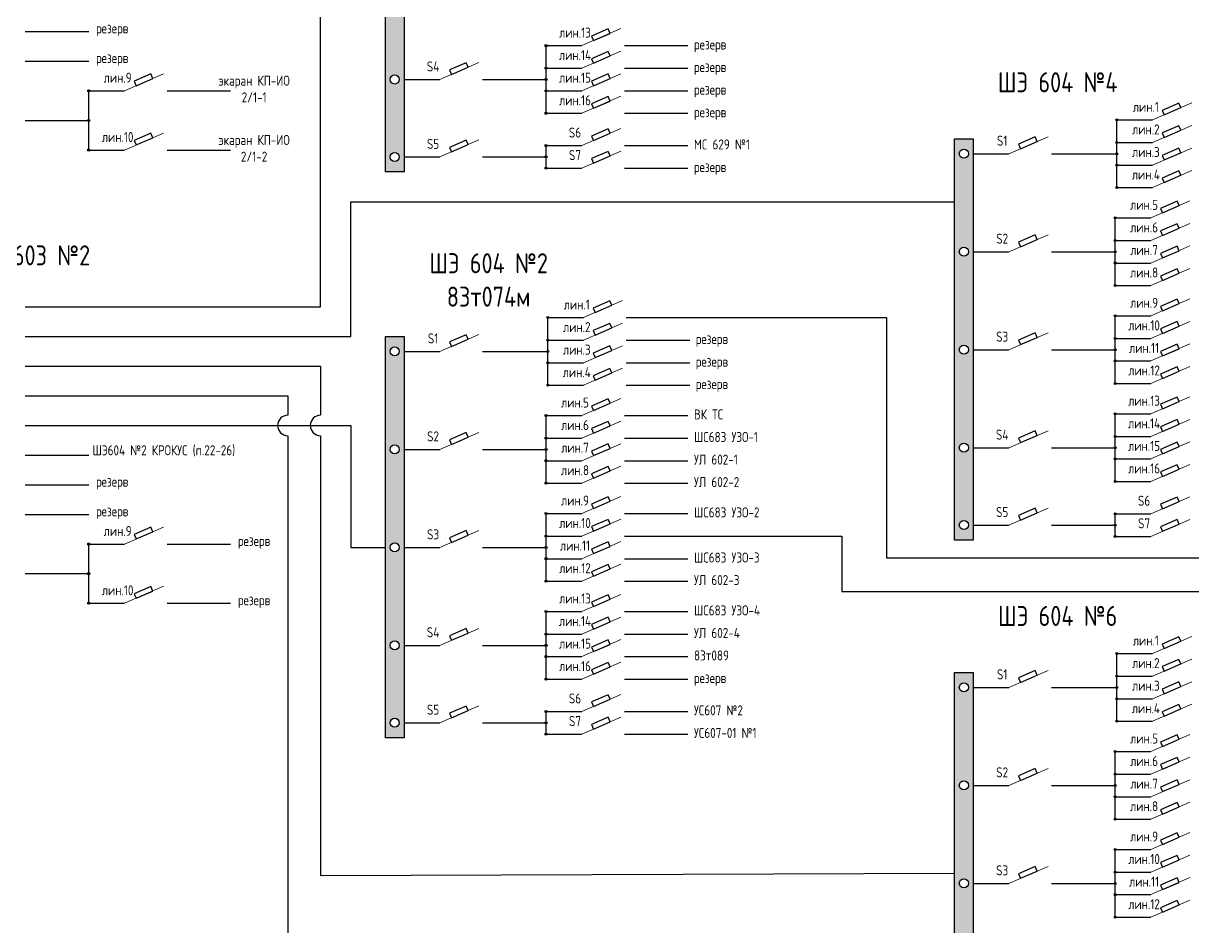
# Model space of a CAD drawing. Header units: millimetres. Extents: x 469 to 670, y 569 to 789.
# Drawn here: x 538.3 to 596.6, y 645.1 to 690.2 of the extents above; entities that cross this region are included whole.
import ezdxf

# ---------------------------------------------------------------- set-up
doc = ezdxf.new("R2010")
doc.units = ezdxf.units.MM
doc.header["$LTSCALE"] = 0.1

msp = doc.modelspace()

# ---------------------------------------------------------------- hatches: boundary and pattern name
h = msp.add_hatch(color=256)
h.paths.add_polyline_path([(556.379, 682.744), (557.31, 682.744), (557.31, 702.763), (556.379, 702.763)])
h.paths.add_polyline_path([(556.618, 692.241, -1), (557.071, 692.241, -1)], flags=16)
h.paths.add_polyline_path([(557.071, 687.352, -1), (556.618, 687.352, -1)], flags=16)
h.paths.add_polyline_path([(556.618, 697.129, -1), (557.071, 697.129, -1)], flags=16)
h.paths.add_polyline_path([(557.071, 683.489, -1), (556.618, 683.489, -1)], flags=16)
h.paths.add_polyline_path([(556.618, 702.018, -1), (557.071, 702.018, -1)], flags=16)
h = msp.add_hatch(color=256)
h.paths.add_polyline_path([(564.439, 689.04), (564.389, 689.04), (564.389, 688.99, 0.414214)], flags=17)
h.paths.add_polyline_path([(564.338, 689.04, 0.414214), (564.389, 688.99), (564.389, 689.04), (564.439, 689.04, 1)])
h = msp.add_hatch(color=256)
h.paths.add_polyline_path([(564.439, 687.915), (564.389, 687.915), (564.389, 687.864, 0.414214)], flags=17)
h.paths.add_polyline_path([(564.338, 687.915, 0.414214), (564.389, 687.864), (564.389, 687.915), (564.439, 687.915, 1)])
h = msp.add_hatch(color=256)
h.paths.add_polyline_path([(564.439, 687.352), (564.389, 687.352), (564.389, 687.302, 0.414214)], flags=17)
h.paths.add_polyline_path([(564.338, 687.352, 0.414214), (564.389, 687.302), (564.389, 687.352), (564.439, 687.352, 1)])
h = msp.add_hatch(color=256)
h.paths.add_polyline_path([(541.627, 686.79), (541.577, 686.79), (541.577, 686.739, 0.414214)], flags=17)
h.paths.add_polyline_path([(541.526, 686.79, 0.414214), (541.577, 686.739), (541.577, 686.79), (541.627, 686.79, 1)])
h = msp.add_hatch(color=256)
h.paths.add_polyline_path([(564.439, 686.789), (564.389, 686.789), (564.389, 686.739, 0.414214)], flags=17)
h.paths.add_polyline_path([(564.338, 686.789, 0.414214), (564.389, 686.739), (564.389, 686.789), (564.439, 686.789, 1)])
h = msp.add_hatch(color=256)
h.paths.add_polyline_path([(541.627, 685.311), (541.577, 685.311), (541.577, 685.26, 0.414214)], flags=17)
h.paths.add_polyline_path([(541.526, 685.311, 0.414214), (541.577, 685.26), (541.577, 685.311), (541.627, 685.311, 1)])
h = msp.add_hatch(color=256)
h.paths.add_polyline_path([(564.439, 685.664), (564.389, 685.664), (564.389, 685.613, 0.414214)], flags=17)
h.paths.add_polyline_path([(564.338, 685.664, 0.414214), (564.389, 685.613), (564.389, 685.664), (564.439, 685.664, 1)])
h = msp.add_hatch(color=256)
h.paths.add_polyline_path([(592.914, 685.335), (592.863, 685.335), (592.863, 685.285, 0.414214)], flags=17)
h.paths.add_polyline_path([(592.813, 685.335, 0.414214), (592.863, 685.285), (592.863, 685.335), (592.914, 685.335, 1)])
h = msp.add_hatch(color=256)
h.paths.add_polyline_path([(585.696, 684.392), (584.765, 684.392), (584.765, 664.372), (585.696, 664.372)])
h.paths.add_polyline_path([(585.004, 673.869, -1), (585.457, 673.869, -1)], flags=16)
h.paths.add_polyline_path([(585.457, 668.98, -1), (585.004, 668.98, -1)], flags=16)
h.paths.add_polyline_path([(585.004, 678.758, -1), (585.457, 678.758, -1)], flags=16)
h.paths.add_polyline_path([(585.457, 665.118, -1), (585.004, 665.118, -1)], flags=16)
h.paths.add_polyline_path([(585.004, 683.646, -1), (585.457, 683.646, -1)], flags=16)
h = msp.add_hatch(color=256)
h.paths.add_polyline_path([(592.914, 684.209), (592.863, 684.209), (592.863, 684.159, 0.414214)], flags=17)
h.paths.add_polyline_path([(592.813, 684.209, 0.414214), (592.863, 684.159), (592.863, 684.209), (592.914, 684.209, 1)])
h = msp.add_hatch(color=256)
h.paths.add_polyline_path([(541.627, 683.832), (541.577, 683.832), (541.577, 683.782, 0.414214)], flags=17)
h.paths.add_polyline_path([(541.526, 683.832, 0.414214), (541.577, 683.782), (541.577, 683.832), (541.627, 683.832, 1)])
h = msp.add_hatch(color=256)
h.paths.add_polyline_path([(564.439, 684.052), (564.389, 684.052), (564.389, 684.002, 0.414214)], flags=17)
h.paths.add_polyline_path([(564.338, 684.052, 0.414214), (564.389, 684.002), (564.389, 684.052), (564.439, 684.052, 1)])
h = msp.add_hatch(color=256)
h.paths.add_polyline_path([(564.439, 683.489), (564.389, 683.489), (564.389, 683.439, 0.414214)], flags=17)
h.paths.add_polyline_path([(564.338, 683.489, 0.414214), (564.389, 683.439), (564.389, 683.489), (564.439, 683.489, 1)])
h = msp.add_hatch(color=256)
h.paths.add_polyline_path([(592.914, 683.646), (592.863, 683.646), (592.863, 683.596, 0.414214)], flags=17)
h.paths.add_polyline_path([(592.813, 683.646, 0.414214), (592.863, 683.596), (592.863, 683.646), (592.914, 683.646, 1)])
h = msp.add_hatch(color=256)
h.paths.add_polyline_path([(564.439, 682.927), (564.389, 682.927), (564.389, 682.876, 0.414214)], flags=17)
h.paths.add_polyline_path([(564.338, 682.927, 0.414214), (564.389, 682.876), (564.389, 682.927), (564.439, 682.927, 1)])
h = msp.add_hatch(color=256)
h.paths.add_polyline_path([(592.914, 683.084), (592.863, 683.084), (592.863, 683.033, 0.414214)], flags=17)
h.paths.add_polyline_path([(592.813, 683.084, 0.414214), (592.863, 683.033), (592.863, 683.084), (592.914, 683.084, 1)])
h = msp.add_hatch(color=256)
h.paths.add_polyline_path([(592.914, 681.958), (592.863, 681.958), (592.863, 681.908, 0.414214)], flags=17)
h.paths.add_polyline_path([(592.813, 681.958, 0.414214), (592.863, 681.908), (592.863, 681.958), (592.914, 681.958, 1)])
h = msp.add_hatch(color=256)
h.paths.add_polyline_path([(592.825, 680.446), (592.775, 680.446), (592.775, 680.396, 0.414214)], flags=17)
h.paths.add_polyline_path([(592.724, 680.446, 0.414214), (592.775, 680.396), (592.775, 680.446), (592.825, 680.446, 1)])
h = msp.add_hatch(color=256)
h.paths.add_polyline_path([(592.825, 679.321), (592.775, 679.321), (592.775, 679.27, 0.414214)], flags=17)
h.paths.add_polyline_path([(592.724, 679.321, 0.414214), (592.775, 679.27), (592.775, 679.321), (592.825, 679.321, 1)])
h = msp.add_hatch(color=256)
h.paths.add_polyline_path([(592.825, 678.758), (592.775, 678.758), (592.775, 678.707, 0.414214)], flags=17)
h.paths.add_polyline_path([(592.724, 678.758, 0.414214), (592.775, 678.707), (592.775, 678.758), (592.825, 678.758, 1)])
h = msp.add_hatch(color=256)
h.paths.add_polyline_path([(592.825, 678.195), (592.775, 678.195), (592.775, 678.145, 0.414214)], flags=17)
h.paths.add_polyline_path([(592.724, 678.195, 0.414214), (592.775, 678.145), (592.775, 678.195), (592.825, 678.195, 1)])
h = msp.add_hatch(color=256)
h.paths.add_polyline_path([(592.825, 677.069), (592.775, 677.069), (592.775, 677.019, 0.414214)], flags=17)
h.paths.add_polyline_path([(592.724, 677.069, 0.414214), (592.775, 677.019), (592.775, 677.069), (592.825, 677.069, 1)])
h = msp.add_hatch(color=256)
h.paths.add_polyline_path([(564.528, 675.471), (564.477, 675.471), (564.477, 675.42, 0.414214)], flags=17)
h.paths.add_polyline_path([(564.427, 675.471, 0.414214), (564.477, 675.42), (564.477, 675.471), (564.528, 675.471, 1)])
h = msp.add_hatch(color=256)
h.paths.add_polyline_path([(592.825, 675.557), (592.775, 675.557), (592.775, 675.507, 0.414214)], flags=17)
h.paths.add_polyline_path([(592.724, 675.557, 0.414214), (592.775, 675.507), (592.775, 675.557), (592.825, 675.557, 1)])
h = msp.add_hatch(color=256)
h.paths.add_polyline_path([(556.379, 654.508), (557.31, 654.508), (557.31, 674.528), (556.379, 674.528)])
h.paths.add_polyline_path([(556.618, 664.005, -1), (557.071, 664.005, -1)], flags=16)
h.paths.add_polyline_path([(557.071, 659.116, -1), (556.618, 659.116, -1)], flags=16)
h.paths.add_polyline_path([(556.618, 668.894, -1), (557.071, 668.894, -1)], flags=16)
h.paths.add_polyline_path([(557.071, 655.254, -1), (556.618, 655.254, -1)], flags=16)
h.paths.add_polyline_path([(556.618, 673.782, -1), (557.071, 673.782, -1)], flags=16)
h = msp.add_hatch(color=256)
h.paths.add_polyline_path([(564.528, 674.345), (564.477, 674.345), (564.477, 674.295, 0.414214)], flags=17)
h.paths.add_polyline_path([(564.427, 674.345, 0.414214), (564.477, 674.295), (564.477, 674.345), (564.528, 674.345, 1)])
h = msp.add_hatch(color=256)
h.paths.add_polyline_path([(592.825, 674.432), (592.775, 674.432), (592.775, 674.382, 0.414214)], flags=17)
h.paths.add_polyline_path([(592.724, 674.432, 0.414214), (592.775, 674.382), (592.775, 674.432), (592.825, 674.432, 1)])
h = msp.add_hatch(color=256)
h.paths.add_polyline_path([(564.528, 673.782), (564.477, 673.782), (564.477, 673.732, 0.414214)], flags=17)
h.paths.add_polyline_path([(564.427, 673.782, 0.414214), (564.477, 673.732), (564.477, 673.782), (564.528, 673.782, 1)])
h = msp.add_hatch(color=256)
h.paths.add_polyline_path([(592.825, 673.869), (592.775, 673.869), (592.775, 673.819, 0.414214)], flags=17)
h.paths.add_polyline_path([(592.724, 673.869, 0.414214), (592.775, 673.819), (592.775, 673.869), (592.825, 673.869, 1)])
h = msp.add_hatch(color=256)
h.paths.add_polyline_path([(564.528, 673.22), (564.477, 673.22), (564.477, 673.169, 0.414214)], flags=17)
h.paths.add_polyline_path([(564.427, 673.22, 0.414214), (564.477, 673.169), (564.477, 673.22), (564.528, 673.22, 1)])
h = msp.add_hatch(color=256)
h.paths.add_polyline_path([(592.825, 673.306), (592.775, 673.306), (592.775, 673.256, 0.414214)], flags=17)
h.paths.add_polyline_path([(592.724, 673.306, 0.414214), (592.775, 673.256), (592.775, 673.306), (592.825, 673.306, 1)])
h = msp.add_hatch(color=256)
h.paths.add_polyline_path([(564.528, 672.094), (564.477, 672.094), (564.477, 672.044, 0.414214)], flags=17)
h.paths.add_polyline_path([(564.427, 672.094, 0.414214), (564.477, 672.044), (564.477, 672.094), (564.528, 672.094, 1)])
h = msp.add_hatch(color=256)
h.paths.add_polyline_path([(592.825, 672.181), (592.775, 672.181), (592.775, 672.13, 0.414214)], flags=17)
h.paths.add_polyline_path([(592.724, 672.181, 0.414214), (592.775, 672.13), (592.775, 672.181), (592.825, 672.181, 1)])
h = msp.add_hatch(color=256)
h.paths.add_polyline_path([(592.825, 670.669), (592.775, 670.669), (592.775, 670.618, 0.414214)], flags=17)
h.paths.add_polyline_path([(592.724, 670.669, 0.414214), (592.775, 670.618), (592.775, 670.669), (592.825, 670.669, 1)])
h = msp.add_hatch(color=256)
h.paths.add_polyline_path([(564.439, 670.582), (564.389, 670.582), (564.389, 670.532, 0.414214)], flags=17)
h.paths.add_polyline_path([(564.338, 670.582, 0.414214), (564.389, 670.532), (564.389, 670.582), (564.439, 670.582, 1)])
h = msp.add_hatch(color=256)
h.paths.add_polyline_path([(592.825, 669.543), (592.775, 669.543), (592.775, 669.493, 0.414214)], flags=17)
h.paths.add_polyline_path([(592.724, 669.543, 0.414214), (592.775, 669.493), (592.775, 669.543), (592.825, 669.543, 1)])
h = msp.add_hatch(color=256)
h.paths.add_polyline_path([(564.439, 669.456), (564.389, 669.456), (564.389, 669.406, 0.414214)], flags=17)
h.paths.add_polyline_path([(564.338, 669.456, 0.414214), (564.389, 669.406), (564.389, 669.456), (564.439, 669.456, 1)])
h = msp.add_hatch(color=256)
h.paths.add_polyline_path([(592.825, 668.98), (592.775, 668.98), (592.775, 668.93, 0.414214)], flags=17)
h.paths.add_polyline_path([(592.724, 668.98, 0.414214), (592.775, 668.93), (592.775, 668.98), (592.825, 668.98, 1)])
h = msp.add_hatch(color=256)
h.paths.add_polyline_path([(564.439, 668.894), (564.389, 668.894), (564.389, 668.843, 0.414214)], flags=17)
h.paths.add_polyline_path([(564.338, 668.894, 0.414214), (564.389, 668.843), (564.389, 668.894), (564.439, 668.894, 1)])
h = msp.add_hatch(color=256)
h.paths.add_polyline_path([(564.439, 668.331), (564.389, 668.331), (564.389, 668.281, 0.414214)], flags=17)
h.paths.add_polyline_path([(564.338, 668.331, 0.414214), (564.389, 668.281), (564.389, 668.331), (564.439, 668.331, 1)])
h = msp.add_hatch(color=256)
h.paths.add_polyline_path([(592.825, 668.417), (592.775, 668.417), (592.775, 668.367, 0.414214)], flags=17)
h.paths.add_polyline_path([(592.724, 668.417, 0.414214), (592.775, 668.367), (592.775, 668.417), (592.825, 668.417, 1)])
h = msp.add_hatch(color=256)
h.paths.add_polyline_path([(564.439, 667.205), (564.389, 667.205), (564.389, 667.155, 0.414214)], flags=17)
h.paths.add_polyline_path([(564.338, 667.205, 0.414214), (564.389, 667.155), (564.389, 667.205), (564.439, 667.205, 1)])
h = msp.add_hatch(color=256)
h.paths.add_polyline_path([(592.825, 667.292), (592.775, 667.292), (592.775, 667.242, 0.414214)], flags=17)
h.paths.add_polyline_path([(592.724, 667.292, 0.414214), (592.775, 667.242), (592.775, 667.292), (592.825, 667.292, 1)])
h = msp.add_hatch(color=256)
h.paths.add_polyline_path([(564.439, 665.693), (564.389, 665.693), (564.389, 665.643, 0.414214)], flags=17)
h.paths.add_polyline_path([(564.338, 665.693, 0.414214), (564.389, 665.643), (564.389, 665.693), (564.439, 665.693, 1)])
h = msp.add_hatch(color=256)
h.paths.add_polyline_path([(592.825, 665.681), (592.775, 665.681), (592.775, 665.63, 0.414214)], flags=17)
h.paths.add_polyline_path([(592.724, 665.681, 0.414214), (592.775, 665.63), (592.775, 665.681), (592.825, 665.681, 1)])
h = msp.add_hatch(color=256)
h.paths.add_polyline_path([(592.825, 665.118), (592.775, 665.118), (592.775, 665.067, 0.414214)], flags=17)
h.paths.add_polyline_path([(592.724, 665.118, 0.414214), (592.775, 665.067), (592.775, 665.118), (592.825, 665.118, 1)])
h = msp.add_hatch(color=256)
h.paths.add_polyline_path([(564.439, 664.568), (564.389, 664.568), (564.389, 664.517, 0.414214)], flags=17)
h.paths.add_polyline_path([(564.338, 664.568, 0.414214), (564.389, 664.517), (564.389, 664.568), (564.439, 664.568, 1)])
h = msp.add_hatch(color=256)
h.paths.add_polyline_path([(592.825, 664.555), (592.775, 664.555), (592.775, 664.505, 0.414214)], flags=17)
h.paths.add_polyline_path([(592.724, 664.555, 0.414214), (592.775, 664.505), (592.775, 664.555), (592.825, 664.555, 1)])
h = msp.add_hatch(color=256)
h.paths.add_polyline_path([(541.627, 664.173), (541.577, 664.173), (541.577, 664.123, 0.414214)], flags=17)
h.paths.add_polyline_path([(541.526, 664.173, 0.414214), (541.577, 664.123), (541.577, 664.173), (541.627, 664.173, 1)])
h = msp.add_hatch(color=256)
h.paths.add_polyline_path([(564.439, 664.005), (564.389, 664.005), (564.389, 663.955, 0.414214)], flags=17)
h.paths.add_polyline_path([(564.338, 664.005, 0.414214), (564.389, 663.955), (564.389, 664.005), (564.439, 664.005, 1)])
h = msp.add_hatch(color=256)
h.paths.add_polyline_path([(564.439, 663.442), (564.389, 663.442), (564.389, 663.392, 0.414214)], flags=17)
h.paths.add_polyline_path([(564.338, 663.442, 0.414214), (564.389, 663.392), (564.389, 663.442), (564.439, 663.442, 1)])
h = msp.add_hatch(color=256)
h.paths.add_polyline_path([(541.627, 662.694), (541.577, 662.694), (541.577, 662.644, 0.414214)], flags=17)
h.paths.add_polyline_path([(541.526, 662.694, 0.414214), (541.577, 662.644), (541.577, 662.694), (541.627, 662.694, 1)])
h = msp.add_hatch(color=256)
h.paths.add_polyline_path([(564.439, 662.316), (564.389, 662.316), (564.389, 662.266, 0.414214)], flags=17)
h.paths.add_polyline_path([(564.338, 662.316, 0.414214), (564.389, 662.266), (564.389, 662.316), (564.439, 662.316, 1)])
h = msp.add_hatch(color=256)
h.paths.add_polyline_path([(541.627, 661.216), (541.577, 661.216), (541.577, 661.165, 0.414214)], flags=17)
h.paths.add_polyline_path([(541.526, 661.216, 0.414214), (541.577, 661.165), (541.577, 661.216), (541.627, 661.216, 1)])
h = msp.add_hatch(color=256)
h.paths.add_polyline_path([(564.439, 660.805), (564.389, 660.805), (564.389, 660.754, 0.414214)], flags=17)
h.paths.add_polyline_path([(564.338, 660.805, 0.414214), (564.389, 660.754), (564.389, 660.805), (564.439, 660.805, 1)])
h = msp.add_hatch(color=256)
h.paths.add_polyline_path([(564.439, 659.679), (564.389, 659.679), (564.389, 659.629, 0.414214)], flags=17)
h.paths.add_polyline_path([(564.338, 659.679, 0.414214), (564.389, 659.629), (564.389, 659.679), (564.439, 659.679, 1)])
h = msp.add_hatch(color=256)
h.paths.add_polyline_path([(564.439, 659.116), (564.389, 659.116), (564.389, 659.066, 0.414214)], flags=17)
h.paths.add_polyline_path([(564.338, 659.116, 0.414214), (564.389, 659.066), (564.389, 659.116), (564.439, 659.116, 1)])
h = msp.add_hatch(color=256)
h.paths.add_polyline_path([(564.439, 658.553), (564.389, 658.553), (564.389, 658.503, 0.414214)], flags=17)
h.paths.add_polyline_path([(564.338, 658.553, 0.414214), (564.389, 658.503), (564.389, 658.553), (564.439, 658.553, 1)])
h = msp.add_hatch(color=256)
h.paths.add_polyline_path([(592.914, 658.705), (592.863, 658.705), (592.863, 658.655, 0.414214)], flags=17)
h.paths.add_polyline_path([(592.813, 658.705, 0.414214), (592.863, 658.655), (592.863, 658.705), (592.914, 658.705, 1)])
h = msp.add_hatch(color=256)
h.paths.add_polyline_path([(564.439, 657.428), (564.389, 657.428), (564.389, 657.377, 0.414214)], flags=17)
h.paths.add_polyline_path([(564.338, 657.428, 0.414214), (564.389, 657.377), (564.389, 657.428), (564.439, 657.428, 1)])
h = msp.add_hatch(color=256)
h.paths.add_polyline_path([(585.696, 657.762), (584.765, 657.762), (584.765, 637.743), (585.696, 637.743)])
h.paths.add_polyline_path([(585.004, 647.24, -1), (585.457, 647.24, -1)], flags=16)
h.paths.add_polyline_path([(585.457, 642.351, -1), (585.004, 642.351, -1)], flags=16)
h.paths.add_polyline_path([(585.004, 652.128, -1), (585.457, 652.128, -1)], flags=16)
h.paths.add_polyline_path([(585.457, 638.488, -1), (585.004, 638.488, -1)], flags=16)
h.paths.add_polyline_path([(585.004, 657.017, -1), (585.457, 657.017, -1)], flags=16)
h = msp.add_hatch(color=256)
h.paths.add_polyline_path([(592.914, 657.58), (592.863, 657.58), (592.863, 657.53, 0.414214)], flags=17)
h.paths.add_polyline_path([(592.813, 657.58, 0.414214), (592.863, 657.53), (592.863, 657.58), (592.914, 657.58, 1)])
h = msp.add_hatch(color=256)
h.paths.add_polyline_path([(592.914, 657.017), (592.863, 657.017), (592.863, 656.967, 0.414214)], flags=17)
h.paths.add_polyline_path([(592.813, 657.017, 0.414214), (592.863, 656.967), (592.863, 657.017), (592.914, 657.017, 1)])
h = msp.add_hatch(color=256)
h.paths.add_polyline_path([(592.914, 656.454), (592.863, 656.454), (592.863, 656.404, 0.414214)], flags=17)
h.paths.add_polyline_path([(592.813, 656.454, 0.414214), (592.863, 656.404), (592.863, 656.454), (592.914, 656.454, 1)])
h = msp.add_hatch(color=256)
h.paths.add_polyline_path([(564.439, 655.816), (564.389, 655.816), (564.389, 655.766, 0.414214)], flags=17)
h.paths.add_polyline_path([(564.338, 655.816, 0.414214), (564.389, 655.766), (564.389, 655.816), (564.439, 655.816, 1)])
h = msp.add_hatch(color=256)
h.paths.add_polyline_path([(564.439, 655.254), (564.389, 655.254), (564.389, 655.203, 0.414214)], flags=17)
h.paths.add_polyline_path([(564.338, 655.254, 0.414214), (564.389, 655.203), (564.389, 655.254), (564.439, 655.254, 1)])
h = msp.add_hatch(color=256)
h.paths.add_polyline_path([(592.914, 655.329), (592.863, 655.329), (592.863, 655.278, 0.414214)], flags=17)
h.paths.add_polyline_path([(592.813, 655.329, 0.414214), (592.863, 655.278), (592.863, 655.329), (592.914, 655.329, 1)])
h = msp.add_hatch(color=256)
h.paths.add_polyline_path([(564.439, 654.691), (564.389, 654.691), (564.389, 654.641, 0.414214)], flags=17)
h.paths.add_polyline_path([(564.338, 654.691, 0.414214), (564.389, 654.641), (564.389, 654.691), (564.439, 654.691, 1)])
h = msp.add_hatch(color=256)
h.paths.add_polyline_path([(592.825, 653.817), (592.775, 653.817), (592.775, 653.766, 0.414214)], flags=17)
h.paths.add_polyline_path([(592.724, 653.817, 0.414214), (592.775, 653.766), (592.775, 653.817), (592.825, 653.817, 1)])
h = msp.add_hatch(color=256)
h.paths.add_polyline_path([(592.825, 652.691), (592.775, 652.691), (592.775, 652.641, 0.414214)], flags=17)
h.paths.add_polyline_path([(592.724, 652.691, 0.414214), (592.775, 652.641), (592.775, 652.691), (592.825, 652.691, 1)])
h = msp.add_hatch(color=256)
h.paths.add_polyline_path([(592.825, 652.128), (592.775, 652.128), (592.775, 652.078, 0.414214)], flags=17)
h.paths.add_polyline_path([(592.724, 652.128, 0.414214), (592.775, 652.078), (592.775, 652.128), (592.825, 652.128, 1)])
h = msp.add_hatch(color=256)
h.paths.add_polyline_path([(592.825, 651.566), (592.775, 651.566), (592.775, 651.515, 0.414214)], flags=17)
h.paths.add_polyline_path([(592.724, 651.566, 0.414214), (592.775, 651.515), (592.775, 651.566), (592.825, 651.566, 1)])
h = msp.add_hatch(color=256)
h.paths.add_polyline_path([(592.825, 650.44), (592.775, 650.44), (592.775, 650.39, 0.414214)], flags=17)
h.paths.add_polyline_path([(592.724, 650.44, 0.414214), (592.775, 650.39), (592.775, 650.44), (592.825, 650.44, 1)])
h = msp.add_hatch(color=256)
h.paths.add_polyline_path([(592.825, 648.928), (592.775, 648.928), (592.775, 648.878, 0.414214)], flags=17)
h.paths.add_polyline_path([(592.724, 648.928, 0.414214), (592.775, 648.878), (592.775, 648.928), (592.825, 648.928, 1)])
h = msp.add_hatch(color=256)
h.paths.add_polyline_path([(592.825, 647.802), (592.775, 647.802), (592.775, 647.752, 0.414214)], flags=17)
h.paths.add_polyline_path([(592.724, 647.802, 0.414214), (592.775, 647.752), (592.775, 647.802), (592.825, 647.802, 1)])
h = msp.add_hatch(color=256)
h.paths.add_polyline_path([(592.825, 647.24), (592.775, 647.24), (592.775, 647.189, 0.414214)], flags=17)
h.paths.add_polyline_path([(592.724, 647.24, 0.414214), (592.775, 647.189), (592.775, 647.24), (592.825, 647.24, 1)])
h = msp.add_hatch(color=256)
h.paths.add_polyline_path([(592.825, 646.677), (592.775, 646.677), (592.775, 646.627, 0.414214)], flags=17)
h.paths.add_polyline_path([(592.724, 646.677, 0.414214), (592.775, 646.627), (592.775, 646.677), (592.825, 646.677, 1)])
h = msp.add_hatch(color=256)
h.paths.add_polyline_path([(592.825, 645.551), (592.775, 645.551), (592.775, 645.501, 0.414214)], flags=17)
h.paths.add_polyline_path([(592.724, 645.551, 0.414214), (592.775, 645.501), (592.775, 645.551), (592.825, 645.551, 1)])

# ---------------------------------------------------------------- linework, layer by layer
for p, q in [((553.14, 676.003), (553.14, 692.34)), ((538.408, 689.747), (541.577, 689.747)), ((564.389, 689.04), (566.173, 689.04)), ((564.389, 685.664), (564.389, 689.04)), ((568.299, 689.04), (571.468, 689.04)), ((538.408, 688.268), (541.577, 688.268)), ((564.389, 687.915), (566.173, 687.915)), ((568.299, 687.915), (571.468, 687.915)), ((557.31, 687.352), (559.094, 687.352)), ((561.22, 687.352), (564.389, 687.352)), ((541.577, 686.79), (543.361, 686.79)), ((541.577, 683.832), (541.577, 686.79)), ((545.487, 686.79), (548.656, 686.79)), ((564.389, 686.789), (566.173, 686.789)), ((568.299, 686.789), (571.468, 686.789)), ((538.408, 685.311), (541.577, 685.311)), ((564.389, 685.664), (566.173, 685.664)), ((568.299, 685.664), (571.468, 685.664)), ((592.863, 685.335), (594.648, 685.335)), ((592.863, 681.958), (592.863, 685.335)), ((592.863, 684.209), (594.648, 684.209)), ((541.577, 683.832), (543.361, 683.832)), ((545.487, 683.832), (548.656, 683.832)), ((564.389, 684.052), (566.173, 684.052)), ((564.389, 682.927), (564.389, 684.052)), ((568.299, 684.052), (571.468, 684.052)), ((585.696, 683.646), (587.48, 683.646)), ((589.606, 683.646), (592.863, 683.646)), ((557.31, 683.489), (559.094, 683.489)), ((561.22, 683.489), (564.389, 683.489)), ((592.863, 683.084), (594.648, 683.084)), ((564.389, 682.927), (566.173, 682.927)), ((568.299, 682.927), (571.468, 682.927)), ((592.863, 681.958), (594.648, 681.958)), ((554.65, 679.555), (554.65, 681.245)), ((554.65, 681.245), (584.765, 681.245)), ((592.775, 680.446), (594.559, 680.446)), ((592.775, 677.069), (592.775, 680.446)), ((554.65, 674.524), (554.65, 679.555)), ((592.775, 679.321), (594.559, 679.321)), ((585.696, 678.758), (587.48, 678.758)), ((589.606, 678.758), (592.775, 678.758)), ((592.775, 678.195), (594.559, 678.195)), ((592.775, 677.069), (594.559, 677.069)), ((538.408, 676.003), (541.577, 676.003)), ((541.577, 676.003), (553.14, 676.003)), ((564.477, 675.471), (566.262, 675.471)), ((564.477, 672.094), (564.477, 675.471)), ((568.388, 675.471), (571.556, 675.471)), ((571.556, 675.471), (581.372, 675.471)), ((581.372, 675.471), (581.372, 663.484)), ((592.775, 675.557), (594.559, 675.557)), ((592.775, 672.181), (592.775, 675.557)), ((538.408, 674.524), (541.577, 674.524)), ((541.577, 674.524), (554.65, 674.524)), ((564.477, 674.345), (566.262, 674.345)), ((568.388, 674.345), (571.556, 674.345)), ((592.775, 674.432), (594.559, 674.432)), ((557.31, 673.782), (559.094, 673.782)), ((561.22, 673.782), (564.477, 673.782)), ((585.696, 673.869), (587.48, 673.869)), ((589.606, 673.869), (592.775, 673.869)), ((538.408, 673.046), (541.577, 673.046)), ((539.993, 673.046), (553.14, 673.046)), ((553.14, 673.046), (553.14, 670.599)), ((564.477, 673.22), (566.262, 673.22)), ((568.388, 673.22), (571.556, 673.22)), ((592.775, 673.306), (594.559, 673.306)), ((564.477, 672.094), (566.262, 672.094)), ((568.388, 672.094), (571.556, 672.094)), ((592.775, 672.181), (594.559, 672.181)), ((538.408, 671.567), (541.577, 671.567)), ((541.577, 671.567), (551.511, 671.567)), ((551.511, 671.567), (551.511, 670.599)), ((564.389, 670.582), (566.173, 670.582)), ((564.389, 667.205), (564.389, 670.582)), ((568.299, 670.582), (571.468, 670.582)), ((592.775, 670.669), (594.559, 670.669)), ((592.775, 667.292), (592.775, 670.669)), ((538.408, 670.088), (541.577, 670.088)), ((541.577, 670.088), (554.65, 670.088)), ((551.511, 669.577), (551.511, 619.916)), ((553.14, 669.577), (553.14, 647.639)), ((554.65, 670.088), (554.65, 664.005)), ((592.775, 669.543), (594.559, 669.543)), ((564.389, 669.456), (566.173, 669.456)), ((568.299, 669.456), (571.468, 669.456)), ((585.696, 668.98), (587.48, 668.98)), ((589.606, 668.98), (592.775, 668.98)), ((538.408, 668.609), (541.577, 668.609)), ((557.31, 668.894), (559.094, 668.894)), ((561.22, 668.894), (564.389, 668.894)), ((592.775, 668.417), (594.559, 668.417)), ((564.389, 668.331), (566.173, 668.331)), ((568.299, 668.331), (571.468, 668.331)), ((564.389, 667.205), (566.173, 667.205)), ((568.299, 667.205), (571.468, 667.205)), ((592.775, 667.292), (594.559, 667.292)), ((538.408, 667.131), (541.577, 667.131)), ((538.408, 665.652), (541.577, 665.652)), ((564.389, 665.693), (566.173, 665.693)), ((564.389, 662.316), (564.389, 665.693)), ((568.299, 665.693), (571.468, 665.693)), ((592.775, 665.681), (594.559, 665.681)), ((592.775, 664.555), (592.775, 665.681)), ((585.696, 665.118), (587.48, 665.118)), ((589.606, 665.118), (592.775, 665.118)), ((564.389, 664.568), (566.173, 664.568)), ((568.299, 664.568), (571.468, 664.568)), ((571.468, 664.568), (579.14, 664.568)), ((579.14, 664.568), (579.14, 661.799)), ((592.775, 664.555), (594.559, 664.555)), ((541.577, 664.173), (543.361, 664.173)), ((541.577, 661.216), (541.577, 664.173)), ((545.487, 664.173), (548.656, 664.173)), ((554.65, 664.005), (556.379, 664.005)), ((557.31, 664.005), (559.094, 664.005)), ((561.22, 664.005), (564.389, 664.005)), ((564.389, 663.442), (566.173, 663.442)), ((568.299, 663.442), (571.468, 663.442)), ((581.372, 663.484), (619.287, 663.484)), ((538.408, 662.694), (541.577, 662.694)), ((564.389, 662.316), (566.173, 662.316)), ((568.299, 662.316), (571.468, 662.316)), ((579.14, 661.799), (614.711, 661.799)), ((541.577, 661.216), (543.361, 661.216)), ((545.487, 661.216), (548.656, 661.216)), ((564.389, 660.805), (566.173, 660.805)), ((564.389, 657.428), (564.389, 660.805)), ((568.299, 660.805), (571.468, 660.805)), ((564.389, 659.679), (566.173, 659.679)), ((568.299, 659.679), (571.468, 659.679)), ((557.31, 659.116), (559.094, 659.116)), ((561.22, 659.116), (564.389, 659.116)), ((564.389, 658.553), (566.173, 658.553)), ((568.299, 658.553), (571.468, 658.553)), ((592.863, 658.705), (594.648, 658.705)), ((592.863, 655.329), (592.863, 658.705)), ((564.389, 657.428), (566.173, 657.428)), ((568.299, 657.428), (571.468, 657.428)), ((592.863, 657.58), (594.648, 657.58)), ((585.696, 657.017), (587.48, 657.017)), ((589.606, 657.017), (592.863, 657.017)), ((592.863, 656.454), (594.648, 656.454)), ((564.389, 655.816), (566.173, 655.816)), ((564.389, 654.691), (564.389, 655.816)), ((568.299, 655.816), (571.468, 655.816)), ((557.31, 655.254), (559.094, 655.254)), ((561.22, 655.254), (564.389, 655.254)), ((592.863, 655.329), (594.648, 655.329)), ((564.389, 654.691), (566.173, 654.691)), ((568.299, 654.691), (571.468, 654.691)), ((592.775, 653.817), (594.559, 653.817)), ((592.775, 650.44), (592.775, 653.817)), ((592.775, 652.691), (594.559, 652.691)), ((585.696, 652.128), (587.48, 652.128)), ((589.606, 652.128), (592.775, 652.128)), ((592.775, 651.566), (594.559, 651.566)), ((592.775, 650.44), (594.559, 650.44)), ((592.775, 648.928), (594.559, 648.928)), ((592.775, 645.551), (592.775, 648.928)), ((553.14, 647.639), (584.765, 647.753)), ((592.775, 647.802), (594.559, 647.802)), ((585.696, 647.24), (587.48, 647.24)), ((589.606, 647.24), (592.775, 647.24)), ((592.775, 646.677), (594.559, 646.677)), ((592.775, 645.551), (594.559, 645.551))]:
    msp.add_line(p, q)
at = {"lineweight": 15}
for p, q in [((566.173, 689.04), (568.122, 689.89)), ((559.094, 687.352), (561.044, 688.201)), ((566.173, 687.915), (568.122, 688.764)), ((543.361, 686.79), (545.31, 687.639)), ((566.173, 686.789), (568.122, 687.638)), ((566.173, 685.664), (568.122, 686.513)), ((594.648, 685.335), (596.597, 686.184)), ((566.173, 684.052), (568.122, 684.901)), ((594.648, 684.209), (596.597, 685.058)), ((543.361, 683.832), (545.31, 684.681)), ((559.094, 683.489), (561.044, 684.339)), ((587.48, 683.646), (589.429, 684.496)), ((566.173, 682.927), (568.122, 683.776)), ((594.648, 683.084), (596.597, 683.933)), ((594.648, 681.958), (596.597, 682.807)), ((594.559, 680.446), (596.508, 681.295)), ((594.559, 679.321), (596.508, 680.17)), ((587.48, 678.758), (589.429, 679.607)), ((594.559, 678.195), (596.508, 679.044)), ((594.559, 677.069), (596.508, 677.918)), ((566.262, 675.471), (568.211, 676.32)), ((594.559, 675.557), (596.508, 676.407)), ((566.262, 674.345), (568.211, 675.194)), ((594.559, 674.432), (596.508, 675.281)), ((559.094, 673.782), (561.044, 674.631)), ((587.48, 673.869), (589.429, 674.718)), ((566.262, 673.22), (568.211, 674.069)), ((594.559, 673.306), (596.508, 674.155)), ((594.559, 672.181), (596.508, 673.03)), ((566.262, 672.094), (568.211, 672.943)), ((566.173, 670.582), (568.122, 671.431)), ((594.559, 670.669), (596.508, 671.518)), ((566.173, 669.456), (568.122, 670.306)), ((594.559, 669.543), (596.508, 670.392)), ((559.094, 668.894), (561.044, 669.743)), ((587.48, 668.98), (589.429, 669.829)), ((566.173, 668.331), (568.122, 669.18)), ((594.559, 668.417), (596.508, 669.267)), ((566.173, 667.205), (568.122, 668.054)), ((594.559, 667.292), (596.508, 668.141)), ((566.173, 665.693), (568.122, 666.542)), ((594.559, 665.681), (596.508, 666.53)), ((587.48, 665.118), (589.429, 665.967)), ((543.361, 664.173), (545.31, 665.022)), ((566.173, 664.568), (568.122, 665.417)), ((594.559, 664.555), (596.508, 665.404)), ((559.094, 664.005), (561.044, 664.854)), ((566.173, 663.442), (568.122, 664.291)), ((566.173, 662.316), (568.122, 663.166)), ((543.361, 661.216), (545.31, 662.065)), ((566.173, 660.805), (568.122, 661.654)), ((566.173, 659.679), (568.122, 660.528)), ((559.094, 659.116), (561.044, 659.965)), ((566.173, 658.553), (568.122, 659.403)), ((594.648, 658.705), (596.597, 659.555)), ((566.173, 657.428), (568.122, 658.277)), ((587.48, 657.017), (589.429, 657.866)), ((594.648, 657.58), (596.597, 658.429)), ((594.648, 656.454), (596.597, 657.303)), ((566.173, 655.816), (568.122, 656.666)), ((594.648, 655.329), (596.597, 656.178)), ((559.094, 655.254), (561.044, 656.103)), ((566.173, 654.691), (568.122, 655.54)), ((594.559, 653.817), (596.508, 654.666)), ((594.559, 652.691), (596.508, 653.54)), ((587.48, 652.128), (589.429, 652.978)), ((594.559, 651.566), (596.508, 652.415)), ((594.559, 650.44), (596.508, 651.289)), ((594.559, 648.928), (596.508, 649.777)), ((594.559, 647.802), (596.508, 648.652)), ((587.48, 647.24), (589.429, 648.089)), ((594.559, 646.677), (596.508, 647.526)), ((594.559, 645.551), (596.508, 646.4))]:
    msp.add_line(p, q, dxfattribs=at)
for points in [[(556.379, 702.763), (557.31, 702.763), (557.31, 682.744), (556.379, 682.744)], [(566.752, 689.293), (567.581, 689.654), (567.484, 689.877), (566.655, 689.516)], [(566.752, 688.167), (567.581, 688.528), (567.484, 688.751), (566.655, 688.39)], [(543.94, 687.042), (544.769, 687.403), (544.672, 687.626), (543.843, 687.265)], [(559.673, 687.604), (560.503, 687.965), (560.405, 688.189), (559.576, 687.827)], [(566.752, 687.041), (567.581, 687.403), (567.484, 687.626), (566.655, 687.265)], [(566.752, 685.916), (567.581, 686.277), (567.484, 686.5), (566.655, 686.139)], [(595.227, 685.587), (596.056, 685.948), (595.959, 686.172), (595.13, 685.81)], [(566.752, 684.304), (567.581, 684.666), (567.484, 684.889), (566.655, 684.528)], [(595.227, 684.461), (596.056, 684.823), (595.959, 685.046), (595.13, 684.685)], [(543.94, 684.084), (544.769, 684.445), (544.672, 684.669), (543.843, 684.307)], [(559.673, 683.742), (560.503, 684.103), (560.405, 684.326), (559.576, 683.965)], [(584.765, 684.392), (585.696, 684.392), (585.696, 664.372), (584.765, 664.372)], [(588.059, 683.899), (588.888, 684.26), (588.791, 684.483), (587.962, 684.122)], [(566.752, 683.179), (567.581, 683.54), (567.484, 683.763), (566.655, 683.402)], [(595.227, 683.336), (596.056, 683.697), (595.959, 683.92), (595.13, 683.559)], [(595.227, 682.21), (596.056, 682.571), (595.959, 682.795), (595.13, 682.433)], [(595.138, 680.698), (595.967, 681.06), (595.87, 681.283), (595.041, 680.922)], [(595.138, 679.573), (595.967, 679.934), (595.87, 680.157), (595.041, 679.796)], [(588.059, 679.01), (588.888, 679.371), (588.791, 679.594), (587.962, 679.233)], [(595.138, 678.447), (595.967, 678.808), (595.87, 679.032), (595.041, 678.67)], [(595.138, 677.321), (595.967, 677.683), (595.87, 677.906), (595.041, 677.545)], [(566.841, 675.723), (567.67, 676.084), (567.573, 676.307), (566.744, 675.946)], [(595.138, 675.81), (595.967, 676.171), (595.87, 676.394), (595.041, 676.033)], [(566.841, 674.597), (567.67, 674.959), (567.573, 675.182), (566.744, 674.821)], [(595.138, 674.684), (595.967, 675.045), (595.87, 675.269), (595.041, 674.907)], [(556.379, 674.528), (557.31, 674.528), (557.31, 654.508), (556.379, 654.508)], [(559.673, 674.034), (560.503, 674.396), (560.405, 674.619), (559.576, 674.258)], [(588.059, 674.121), (588.888, 674.482), (588.791, 674.706), (587.962, 674.344)], [(566.841, 673.472), (567.67, 673.833), (567.573, 674.056), (566.744, 673.695)], [(595.138, 673.558), (595.967, 673.92), (595.87, 674.143), (595.041, 673.782)], [(566.841, 672.346), (567.67, 672.707), (567.573, 672.931), (566.744, 672.569)], [(595.138, 672.433), (595.967, 672.794), (595.87, 673.017), (595.041, 672.656)], [(566.752, 670.834), (567.581, 671.195), (567.484, 671.419), (566.655, 671.057)], [(595.138, 670.921), (595.967, 671.282), (595.87, 671.505), (595.041, 671.144)], [(566.752, 669.709), (567.581, 670.07), (567.484, 670.293), (566.655, 669.932)], [(595.138, 669.795), (595.967, 670.157), (595.87, 670.38), (595.041, 670.019)], [(559.673, 669.146), (560.503, 669.507), (560.405, 669.73), (559.576, 669.369)], [(588.059, 669.232), (588.888, 669.594), (588.791, 669.817), (587.962, 669.456)], [(566.752, 668.583), (567.581, 668.944), (567.484, 669.168), (566.655, 668.806)], [(595.138, 668.67), (595.967, 669.031), (595.87, 669.254), (595.041, 668.893)], [(566.752, 667.457), (567.581, 667.819), (567.484, 668.042), (566.655, 667.681)], [(595.138, 667.544), (595.967, 667.905), (595.87, 668.129), (595.041, 667.767)], [(566.752, 665.945), (567.581, 666.307), (567.484, 666.53), (566.655, 666.169)], [(595.138, 665.933), (595.967, 666.294), (595.87, 666.517), (595.041, 666.156)], [(588.059, 665.37), (588.888, 665.731), (588.791, 665.954), (587.962, 665.593)], [(543.94, 664.425), (544.769, 664.786), (544.672, 665.01), (543.843, 664.648)], [(566.752, 664.82), (567.581, 665.181), (567.484, 665.404), (566.655, 665.043)], [(595.138, 664.807), (595.967, 665.168), (595.87, 665.392), (595.041, 665.03)], [(559.673, 664.257), (560.503, 664.618), (560.405, 664.842), (559.576, 664.48)], [(566.752, 663.694), (567.581, 664.056), (567.484, 664.279), (566.655, 663.918)], [(566.752, 662.569), (567.581, 662.93), (567.484, 663.153), (566.655, 662.792)], [(543.94, 661.468), (544.769, 661.829), (544.672, 662.052), (543.843, 661.691)], [(566.752, 661.057), (567.581, 661.418), (567.484, 661.641), (566.655, 661.28)], [(566.752, 659.931), (567.581, 660.292), (567.484, 660.516), (566.655, 660.154)], [(559.673, 659.368), (560.503, 659.73), (560.405, 659.953), (559.576, 659.592)], [(566.752, 658.806), (567.581, 659.167), (567.484, 659.39), (566.655, 659.029)], [(595.227, 658.958), (596.056, 659.319), (595.959, 659.542), (595.13, 659.181)], [(566.752, 657.68), (567.581, 658.041), (567.484, 658.264), (566.655, 657.903)], [(595.227, 657.832), (596.056, 658.193), (595.959, 658.417), (595.13, 658.055)], [(584.765, 657.762), (585.696, 657.762), (585.696, 637.743), (584.765, 637.743)], [(588.059, 657.269), (588.888, 657.631), (588.791, 657.854), (587.962, 657.493)], [(595.227, 656.706), (596.056, 657.068), (595.959, 657.291), (595.13, 656.93)], [(566.752, 656.069), (567.581, 656.43), (567.484, 656.653), (566.655, 656.292)], [(595.227, 655.581), (596.056, 655.942), (595.959, 656.165), (595.13, 655.804)], [(559.673, 655.506), (560.503, 655.867), (560.405, 656.09), (559.576, 655.729)], [(566.752, 654.943), (567.581, 655.304), (567.484, 655.528), (566.655, 655.166)], [(595.138, 654.069), (595.967, 654.43), (595.87, 654.653), (595.041, 654.292)], [(595.138, 652.943), (595.967, 653.305), (595.87, 653.528), (595.041, 653.167)], [(588.059, 652.381), (588.888, 652.742), (588.791, 652.965), (587.962, 652.604)], [(595.138, 651.818), (595.967, 652.179), (595.87, 652.402), (595.041, 652.041)], [(595.138, 650.692), (595.967, 651.053), (595.87, 651.277), (595.041, 650.915)], [(595.138, 649.18), (595.967, 649.542), (595.87, 649.765), (595.041, 649.404)], [(595.138, 648.055), (595.967, 648.416), (595.87, 648.639), (595.041, 648.278)], [(588.059, 647.492), (588.888, 647.853), (588.791, 648.076), (587.962, 647.715)], [(595.138, 646.929), (595.967, 647.29), (595.87, 647.514), (595.041, 647.152)], [(595.138, 645.803), (595.967, 646.165), (595.87, 646.388), (595.041, 646.027)]]:
    msp.add_lwpolyline(points, close=True)
for centre, radius in [((564.389, 689.04), 0.0503), ((564.389, 687.915), 0.0503), ((556.844, 687.352), 0.226), ((564.389, 687.352), 0.0503), ((541.577, 686.79), 0.0503), ((564.389, 686.789), 0.0503), ((541.577, 685.311), 0.0503), ((564.389, 685.664), 0.0503), ((592.863, 685.335), 0.0503), ((592.863, 684.209), 0.0503), ((541.577, 683.832), 0.0503), ((556.844, 683.489), 0.226), ((564.389, 684.052), 0.0503), ((564.389, 683.489), 0.0503), ((585.23, 683.646), 0.226), ((592.863, 683.646), 0.0503), ((564.389, 682.927), 0.0503), ((592.863, 683.084), 0.0503), ((592.863, 681.958), 0.0503), ((592.775, 680.446), 0.0503), ((585.23, 678.758), 0.226), ((592.775, 679.321), 0.0503), ((592.775, 678.758), 0.0503), ((592.775, 678.195), 0.0503), ((592.775, 677.069), 0.0503), ((564.477, 675.471), 0.0503), ((592.775, 675.557), 0.0503), ((564.477, 674.345), 0.0503), ((592.775, 674.432), 0.0503), ((556.844, 673.782), 0.226), ((564.477, 673.782), 0.0503), ((585.23, 673.869), 0.226), ((592.775, 673.869), 0.0503), ((564.477, 673.22), 0.0503), ((592.775, 673.306), 0.0503), ((564.477, 672.094), 0.0503), ((592.775, 672.181), 0.0503), ((592.775, 670.669), 0.0503), ((564.389, 670.582), 0.0503), ((592.775, 669.543), 0.0503), ((556.844, 668.894), 0.226), ((564.389, 669.456), 0.0503), ((585.23, 668.98), 0.226), ((592.775, 668.98), 0.0503), ((564.389, 668.894), 0.0503), ((564.389, 668.331), 0.0503), ((592.775, 668.417), 0.0503), ((564.389, 667.205), 0.0503), ((592.775, 667.292), 0.0503), ((564.389, 665.693), 0.0503), ((592.775, 665.681), 0.0503), ((585.23, 665.118), 0.226), ((592.775, 665.118), 0.0503), ((564.389, 664.568), 0.0503), ((592.775, 664.555), 0.0503), ((541.577, 664.173), 0.0503), ((556.844, 664.005), 0.226), ((564.389, 664.005), 0.0503), ((564.389, 663.442), 0.0503), ((541.577, 662.694), 0.0503), ((564.389, 662.316), 0.0503), ((541.577, 661.216), 0.0503), ((564.389, 660.805), 0.0503), ((564.389, 659.679), 0.0503), ((556.844, 659.116), 0.226), ((564.389, 659.116), 0.0503), ((564.389, 658.553), 0.0503), ((592.863, 658.705), 0.0503), ((564.389, 657.428), 0.0503), ((592.863, 657.58), 0.0503), ((585.23, 657.017), 0.226), ((592.863, 657.017), 0.0503), ((592.863, 656.454), 0.0503), ((564.389, 655.816), 0.0503), ((556.844, 655.254), 0.226), ((564.389, 655.254), 0.0503), ((592.863, 655.329), 0.0503), ((564.389, 654.691), 0.0503), ((592.775, 653.817), 0.0503), ((592.775, 652.691), 0.0503), ((585.23, 652.128), 0.226), ((592.775, 652.128), 0.0503), ((592.775, 651.566), 0.0503), ((592.775, 650.44), 0.0503), ((592.775, 648.928), 0.0503), ((585.23, 647.24), 0.226), ((592.775, 647.802), 0.0503), ((592.775, 647.24), 0.0503), ((592.775, 646.677), 0.0503), ((592.775, 645.551), 0.0503)]:
    msp.add_circle(centre, radius)
for centre in [(551.511, 670.088), (553.14, 670.088)]:
    msp.add_arc(centre, 0.511, 90, 270)

# ---------------------------------------------------------------- texts
for s, insert, char_height, width, attachment_point in [('{\\fGOST|b0|i0|c204|p34;резерв}', (542.749, 689.833), 0.5, 8.14451, 5), ('{\\fGOST|b0|i0|c204|p34;лин.13}', (565.834, 689.691), 0.5, 8.14451, 5), ('{\\fGOST|b0|i0|c204|p34;лин.14}', (565.834, 688.566), 0.5, 8.14451, 5), ('{\\fGOST|b0|i0|c204|p34;резерв}', (571.769, 689.348), 0.5, 8.14451, 1), ('{\\fGOST|b0|i0|c204|p34;резерв}', (542.749, 688.354), 0.5, 8.14451, 5), ('{\\fGOST|b0|i0|c204|p34;S4}', (558.755, 688.003), 0.5, 8.14451, 5), ('{\\fGOST|b0|i0|c204|p34;лин.9}', (543.022, 687.441), 0.5, 8.14451, 5), ('{\\fGOST|b0|i0|c204|p34;лин.15}', (565.834, 687.44), 0.5, 8.14451, 5), ('{\\fGOST|b0|i0|c204|p34;резерв}', (571.769, 688.222), 0.5, 8.14451, 1), ('{\\fGOST|b0|i0|c204|p34;ШЭ 604 №4}', (589.911, 687.214), 1, 9.68531, 5), ('{\\fGOST|b0|i0|c204|p34;экаран КП-ИО\\P2/1-1}', (549.828, 686.876), 0.5, 8.14451, 5), ('{\\fGOST|b0|i0|c204|p34;резерв}', (571.769, 687.096), 0.5, 8.14451, 1), ('{\\fGOST|b0|i0|c204|p34;лин.16}', (565.834, 686.315), 0.5, 8.14451, 5), ('{\\fGOST|b0|i0|c204|p34;резерв}', (571.769, 685.971), 0.5, 8.14451, 1), ('{\\fGOST|b0|i0|c204|p34;лин.1}', (594.309, 685.986), 0.5, 8.14451, 5), ('{\\fGOST|b0|i0|c204|p34;лин.10}', (543.022, 684.483), 0.5, 8.14451, 5), ('{\\fGOST|b0|i0|c0|p34;S6}', (565.834, 684.703), 0.5, 8.14451, 5), ('{\\fGOST|b0|i0|c204|p34;лин.2}', (594.309, 684.86), 0.5, 8.14451, 5), ('{\\fGOST|b0|i0|c204|p34;экаран КП-ИО\\P2/1-2}', (549.828, 683.918), 0.5, 8.14451, 5), ('{\\fGOST|b0|i0|c204|p34;S5}', (558.755, 684.14), 0.5, 8.14451, 5), ('{\\fGOST|b0|i0|c204|p34;МС 629 №1}', (571.769, 684.36), 0.5, 8.14451, 1), ('{\\fGOST|b0|i0|c204|p34;S1}', (587.141, 684.297), 0.5, 8.14451, 5), ('{\\fGOST|b0|i0|c0|p34;S7}', (565.834, 683.578), 0.5, 8.14451, 5), ('{\\fGOST|b0|i0|c204|p34;лин.3}', (594.309, 683.735), 0.5, 8.14451, 5), ('{\\fGOST|b0|i0|c204|p34;резерв}', (571.769, 683.234), 0.5, 8.14451, 1), ('{\\fGOST|b0|i0|c204|p34;лин.4}', (594.309, 682.609), 0.5, 8.14451, 5), ('{\\fGOST|b0|i0|c204|p34;лин.5}', (594.22, 681.097), 0.5, 8.14451, 5), ('{\\fGOST|b0|i0|c204|p34;лин.6}', (594.22, 679.972), 0.5, 8.14451, 5), ('{\\fGOST|b0|i0|c204|p34;S2}', (587.141, 679.409), 0.5, 8.14451, 5), ('{\\fGOST|b0|i0|c204|p34;ШЭ 603 №2}', (538.713, 678.577), 1, 9.68531, 5), ('{\\fGOST|b0|i0|c204|p34;лин.7}', (594.22, 678.846), 0.5, 8.14451, 5), ('{\\fGOST|b0|i0|c204|p34;ШЭ 604 №2\\P83т074м}', (561.525, 677.35), 1, 9.68531, 5), ('{\\fGOST|b0|i0|c204|p34;лин.8}', (594.22, 677.72), 0.5, 8.14451, 5), ('{\\fGOST|b0|i0|c204|p34;лин.1}', (565.923, 676.122), 0.5, 8.14451, 5), ('{\\fGOST|b0|i0|c204|p34;лин.9}', (594.22, 676.208), 0.5, 8.14451, 5), ('{\\fGOST|b0|i0|c204|p34;лин.2}', (565.923, 674.996), 0.5, 8.14451, 5), ('{\\fGOST|b0|i0|c204|p34;лин.10}', (594.22, 675.083), 0.5, 8.14451, 5), ('{\\fGOST|b0|i0|c204|p34;S1}', (558.755, 674.433), 0.5, 8.14451, 5), ('{\\fGOST|b0|i0|c204|p34;резерв}', (571.858, 674.652), 0.5, 8.14451, 1), ('{\\fGOST|b0|i0|c204|p34;S3}', (587.141, 674.52), 0.5, 8.14451, 5), ('{\\fGOST|b0|i0|c204|p34;лин.11}', (594.22, 673.957), 0.5, 8.14451, 5), ('{\\fGOST|b0|i0|c204|p34;лин.3}', (565.923, 673.871), 0.5, 8.14451, 5), ('{\\fGOST|b0|i0|c204|p34;резерв}', (571.858, 673.527), 0.5, 8.14451, 1), ('{\\fGOST|b0|i0|c204|p34;лин.12}', (594.22, 672.832), 0.5, 8.14451, 5), ('{\\fGOST|b0|i0|c204|p34;лин.4}', (565.923, 672.745), 0.5, 8.14451, 5), ('{\\fGOST|b0|i0|c204|p34;резерв}', (571.858, 672.401), 0.5, 8.14451, 1), ('{\\fGOST|b0|i0|c204|p34;лин.5}', (565.834, 671.233), 0.5, 8.14451, 5), ('{\\fGOST|b0|i0|c204|p34;лин.13}', (594.22, 671.32), 0.5, 8.14451, 5), ('{\\fGOST|b0|i0|c204|p34;ВК ТС}', (571.769, 670.889), 0.5, 8.14451, 1), ('{\\fGOST|b0|i0|c204|p34;лин.6}', (565.834, 670.107), 0.5, 8.14451, 5), ('{\\fGOST|b0|i0|c204|p34;лин.14}', (594.22, 670.194), 0.5, 8.14451, 5), ('{\\fGOST|b0|i0|c204|p34;S2}', (558.755, 669.545), 0.5, 8.14451, 5), ('{\\fGOST|b0|i0|c204|p34;ШС683 УЗО-1}', (571.769, 669.764), 0.5, 8.14451, 1), ('{\\fGOST|b0|i0|c204|p34;S4}', (587.141, 669.631), 0.5, 8.14451, 5), ('{\\fGOST|b0|i0|c204|p34;ШЭ604 №2 КРОКУС (п.22-26)}', (541.769, 668.826), 0.5, 8.14451, 4), ('{\\fGOST|b0|i0|c204|p34;лин.7}', (565.834, 668.982), 0.5, 8.14451, 5), ('{\\fGOST|b0|i0|c204|p34;лин.15}', (594.22, 669.068), 0.5, 8.14451, 5), ('{\\fGOST|b0|i0|c204|p34;УЛ 602-1}', (571.769, 668.638), 0.5, 8.14451, 1), ('{\\fGOST|b0|i0|c204|p34;лин.8}', (565.834, 667.856), 0.5, 8.14451, 5), ('{\\fGOST|b0|i0|c204|p34;лин.16}', (594.22, 667.943), 0.5, 8.14451, 5), ('{\\fGOST|b0|i0|c204|p34;резерв}', (542.749, 667.217), 0.5, 8.14451, 5), ('{\\fGOST|b0|i0|c204|p34;УЛ 602-2}', (571.769, 667.513), 0.5, 8.14451, 1), ('{\\fGOST|b0|i0|c204|p34;лин.9}', (565.834, 666.344), 0.5, 8.14451, 5), ('{\\fGOST|b0|i0|c0|p34;S6}', (594.22, 666.332), 0.5, 8.14451, 5), ('{\\fGOST|b0|i0|c204|p34;резерв}', (542.749, 665.738), 0.5, 8.14451, 5), ('{\\fGOST|b0|i0|c204|p34;лин.10}', (565.834, 665.219), 0.5, 8.14451, 5), ('{\\fGOST|b0|i0|c204|p34;ШС683 УЗО-2}', (571.769, 666.001), 0.5, 8.14451, 1), ('{\\fGOST|b0|i0|c204|p34;S5}', (587.141, 665.769), 0.5, 8.14451, 5), ('{\\fGOST|b0|i0|c0|p34;S7}', (594.22, 665.206), 0.5, 8.14451, 5), ('{\\fGOST|b0|i0|c204|p34;лин.9}', (543.022, 664.824), 0.5, 8.14451, 5), ('{\\fGOST|b0|i0|c204|p34;S3}', (558.755, 664.656), 0.5, 8.14451, 5), ('{\\fGOST|b0|i0|c204|p34;резерв}', (549.828, 664.259), 0.5, 8.14451, 5), ('{\\fGOST|b0|i0|c204|p34;лин.11}', (565.834, 664.093), 0.5, 8.14451, 5), ('{\\fGOST|b0|i0|c204|p34;ШС683 УЗО-3}', (571.769, 663.749), 0.5, 8.14451, 1), ('{\\fGOST|b0|i0|c204|p34;лин.12}', (565.834, 662.967), 0.5, 8.14451, 5), ('{\\fGOST|b0|i0|c204|p34;УЛ 602-3}', (571.769, 662.624), 0.5, 8.14451, 1), ('{\\fGOST|b0|i0|c204|p34;лин.10}', (543.022, 661.867), 0.5, 8.14451, 5), ('{\\fGOST|b0|i0|c204|p34;резерв}', (549.828, 661.302), 0.5, 8.14451, 5), ('{\\fGOST|b0|i0|c204|p34;лин.13}', (565.834, 661.456), 0.5, 8.14451, 5), ('{\\fGOST|b0|i0|c204|p34;ШС683 УЗО-4}', (571.769, 661.112), 0.5, 8.14451, 1), ('{\\fGOST|b0|i0|c204|p34;ШЭ 604 №6}', (589.911, 660.585), 1, 9.68531, 5), ('{\\fGOST|b0|i0|c204|p34;лин.14}', (565.834, 660.33), 0.5, 8.14451, 5), ('{\\fGOST|b0|i0|c204|p34;S4}', (558.755, 659.767), 0.5, 8.14451, 5), ('{\\fGOST|b0|i0|c204|p34;УЛ 602-4}', (571.769, 659.986), 0.5, 8.14451, 1), ('{\\fGOST|b0|i0|c204|p34;лин.15}', (565.834, 659.204), 0.5, 8.14451, 5), ('{\\fGOST|b0|i0|c204|p34;лин.1}', (594.309, 659.357), 0.5, 8.14451, 5), ('{\\fGOST|b0|i0|c204|p34;83т089}', (571.769, 658.861), 0.5, 8.14451, 1), ('{\\fGOST|b0|i0|c204|p34;лин.2}', (594.309, 658.231), 0.5, 8.14451, 5), ('{\\fGOST|b0|i0|c204|p34;лин.16}', (565.834, 658.079), 0.5, 8.14451, 5), ('{\\fGOST|b0|i0|c204|p34;S1}', (587.141, 657.668), 0.5, 8.14451, 5), ('{\\fGOST|b0|i0|c204|p34;резерв}', (571.769, 657.735), 0.5, 8.14451, 1), ('{\\fGOST|b0|i0|c204|p34;лин.3}', (594.309, 657.105), 0.5, 8.14451, 5), ('{\\fGOST|b0|i0|c0|p34;S6}', (565.834, 656.467), 0.5, 8.14451, 5), ('{\\fGOST|b0|i0|c204|p34;S5}', (558.755, 655.905), 0.5, 8.14451, 5), ('{\\fGOST|b0|i0|c204|p34;УС607 №2}', (571.769, 656.124), 0.5, 8.14451, 1), ('{\\fGOST|b0|i0|c204|p34;лин.4}', (594.309, 655.98), 0.5, 8.14451, 5), ('{\\fGOST|b0|i0|c0|p34;S7}', (565.834, 655.342), 0.5, 8.14451, 5), ('{\\fGOST|b0|i0|c204|p34;УС607-01 №1}', (571.769, 654.998), 0.5, 8.14451, 1), ('{\\fGOST|b0|i0|c204|p34;лин.5}', (594.22, 654.468), 0.5, 8.14451, 5), ('{\\fGOST|b0|i0|c204|p34;лин.6}', (594.22, 653.342), 0.5, 8.14451, 5), ('{\\fGOST|b0|i0|c204|p34;S2}', (587.141, 652.779), 0.5, 8.14451, 5), ('{\\fGOST|b0|i0|c204|p34;лин.7}', (594.22, 652.217), 0.5, 8.14451, 5), ('{\\fGOST|b0|i0|c204|p34;лин.8}', (594.22, 651.091), 0.5, 8.14451, 5), ('{\\fGOST|b0|i0|c204|p34;лин.9}', (594.22, 649.579), 0.5, 8.14451, 5), ('{\\fGOST|b0|i0|c204|p34;лин.10}', (594.22, 648.453), 0.5, 8.14451, 5), ('{\\fGOST|b0|i0|c204|p34;S3}', (587.141, 647.891), 0.5, 8.14451, 5), ('{\\fGOST|b0|i0|c204|p34;лин.11}', (594.22, 647.328), 0.5, 8.14451, 5), ('{\\fGOST|b0|i0|c204|p34;лин.12}', (594.22, 646.202), 0.5, 8.14451, 5)]:
    msp.add_mtext(s, dxfattribs=dict(insert=insert, char_height=char_height, width=width, attachment_point=attachment_point))

doc.saveas('drawing.dxf')
